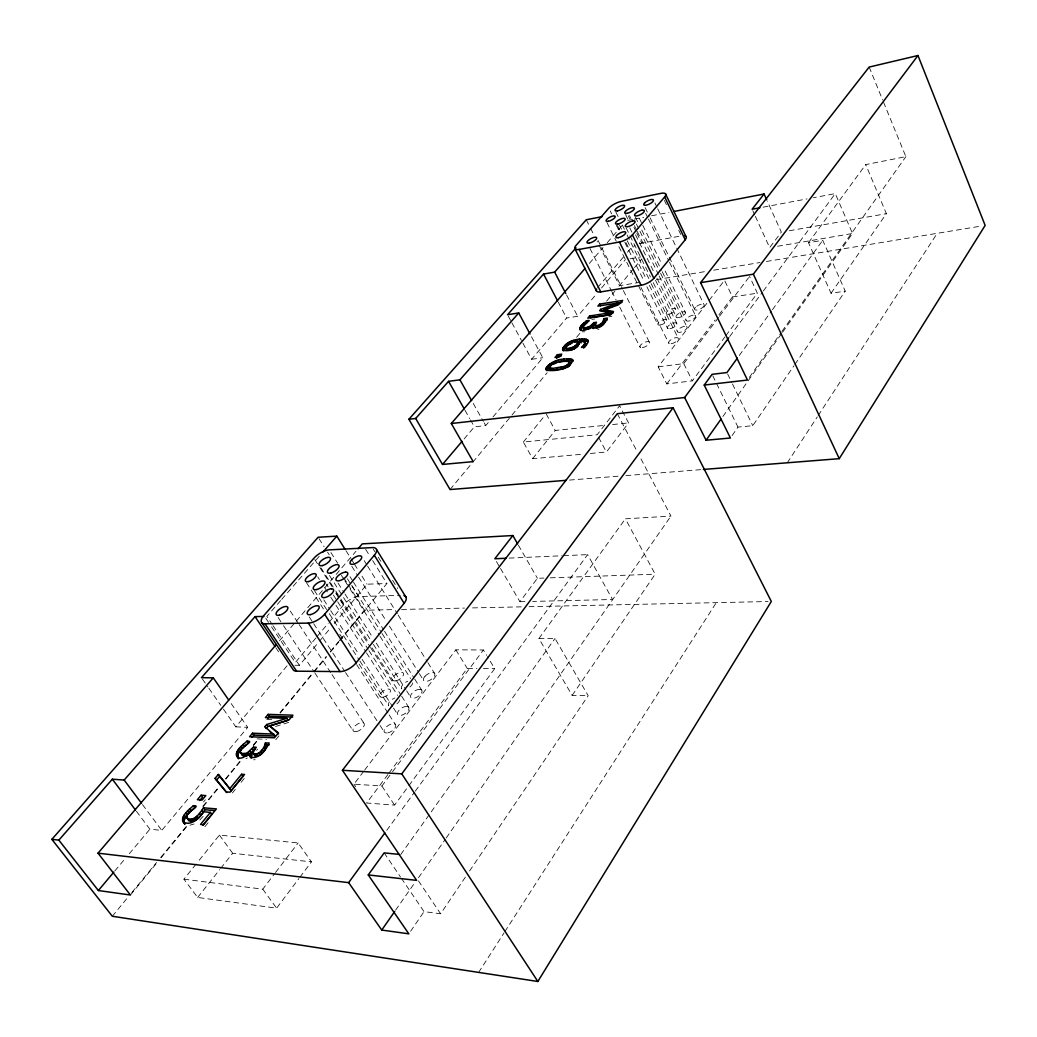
<?xml version="1.0" encoding="UTF-8"?>
<svg xmlns="http://www.w3.org/2000/svg" width="1037" height="1037" viewBox="0 0 1037 1037"><rect width="100%" height="100%" fill="white"/><g stroke="black" fill="none" stroke-linecap="round" stroke-linejoin="round"><path stroke-width="0.75" stroke-dasharray="5 3.75" d="M478.653 972.408L503.995 932.989M504.863 931.628L716.321 602.653M787.29 462.787L817.286 416.9M818.167 415.552L937.241 233.325M401.371 878.261L424.029 911.64L440.608 913.753L465.95 876.304M469.58 870.95L588.186 695.71L554.989 638.468L538.903 638.572L572.152 695.399L588.186 695.71M410.613 931.226L424.029 911.64M572.152 695.399L655.177 574.2L625.376 518.824L670.952 516.089L640.399 457.784M732.083 435.579L737.968 427.101L752.771 425.688L793.966 365.75M794.873 364.415L845.233 291.164L822.743 240.286L808.497 242.71L831.039 293.251L845.233 291.164M831.039 293.251L886.389 213.661L865.714 164.598L905.858 156.665L883.226 101.406M395.628 910.149L415.098 882.267M418.481 877.73L445.301 839.309M446.221 837.987L670.952 516.089M722.867 416.537L781.639 333.564M782.559 332.255L852.518 233.494L835.265 193.608L813.293 197.743M749.323 377.429L781.004 332.747M781.924 331.438L905.858 156.665M400.736 854.553L554.989 638.468M538.903 638.572L625.376 518.824M739.264 355.522L771.515 311.009M772.461 309.7L822.743 240.286M386.736 830.365L414.346 792.462M415.293 791.153L587.603 554.614L612.53 599.503L532.707 601.421M387.929 774.535L366.644 803.001L394.578 805.127L407.93 786.927M408.889 785.631L494.701 668.632L487.442 656.641M808.497 242.71L865.714 164.598M729.724 336.481L762.351 292.317M763.31 291.021L835.265 193.608M718.939 314.859L732.459 296.958L724.526 280.249L658.197 366.865L666.804 383.897L692.34 380.877L724.85 337.025M725.809 335.742L757.36 293.173L749.544 276.425M363.663 771.359L353.954 784.153L381.888 786.033L391.558 773.071M392.53 771.774L483.411 649.979L486.638 655.306M500.495 568.457L519.939 601.719L537.412 578.283L543.868 578.063M388.888 773.239L467.233 668.424L476.929 668.489M658.197 366.865L683.759 363.637L718.589 317.465M719.548 316.181L748.571 277.709M196.084 864.067L183.925 879.182L197.665 897.459L276.607 908.166L298.876 878.585M299.849 877.302L311.463 861.864L298.137 842.951L219.416 835.096L197.108 862.81M666.804 383.897L715.076 319.979M364.635 770.089L455.839 649.836L483.411 649.979M590.364 453.48L606.412 452.028L628.552 422.915L619.595 405.765L597.195 434.749L523.348 442.047L532.616 458.717L583.948 454.063M183.925 879.182L262.776 889.163L274.559 873.763M275.544 872.48L298.137 842.951M197.665 897.459L219.663 869.68M220.661 868.423L232.664 853.27L311.463 861.864M532.616 458.717L555.21 430.446L604.636 425.364M523.348 442.047L545.203 415.124M204.924 826.67L209.876 820.591M232.418 792.942L235.308 789.39M241.077 782.313L245.886 776.402M275.764 739.744L279.783 734.818M256.606 750.36L257.578 749.168M112.307 916.254L127.732 897.511M131.855 892.52L156.548 862.538M160.657 857.547L186.375 826.32M202.837 806.332L219.3 786.357M225.483 778.852L240.908 760.121M253.261 745.136L258.394 738.888M280.003 712.665L312.928 672.689M313.965 671.445L326.305 656.447M330.427 651.456L338.658 641.462M339.682 640.218L364.376 610.236L395.045 609.575M130.416 895.009L157.093 862.615M161.202 857.625L187.878 825.232M203.265 806.54L218.651 787.848M225.833 779.124L242.256 759.188M253.534 745.486L258.667 739.264M280.21 713.093L313.044 673.22M314.068 671.976L326.383 657.017M330.492 652.04L338.697 642.072M339.721 640.827L386.918 583.507L370.779 557.543M203.498 802.003L205.352 799.76M450.058 489.542L471.757 463.448M472.781 462.204L547.186 372.698M576.611 337.232L581.29 331.684M606.606 301.158L614.876 291.203M619.011 286.225L633.49 268.816M634.527 267.572L641.773 258.861M136.404 811.245L149.885 829.198L161.772 830.391L247.687 727.326L230.486 702.58M294.962 665.274L299.395 665.3L318.865 641.955M319.889 640.723L330.129 628.435M334.238 623.522L367.02 584.194L386.918 583.507M315.896 637.962L295.312 662.552L271.111 626.205M316.92 636.744L328.249 623.211M329.273 621.98L343.675 604.778A12.327 5.405 -32.6 0 1 358.763 596.547L400.295 595.368M464.109 438.949L474.389 426.816L485.718 425.585L488.842 421.878M492.99 416.952L542.792 357.752L530.763 335.353M522.933 343.221L531.605 359.295L566.591 318.022L577.674 316.311L596.34 294.132M601.525 287.975L625.376 259.626M114.848 870.911L125.153 858.636M129.275 853.736L149.885 829.198M223.448 709.139L235.814 726.846L287.56 665.223M597.597 287.625L623.341 257.124M627.463 252.237L629.524 249.8A9.916 3.539 -26.8 0 1 634.929 245.665M279.433 640.84L295.169 622.42M296.219 621.202L306.693 608.926M307.743 607.695L355.989 551.243M589.34 263.45L603.028 247.571M607.254 242.684L622.006 225.573M280.638 600.579L266.859 616.393L272.135 624.326M281.701 599.36L297.606 581.122M298.656 579.903L319.863 555.586M199.804 820.008L203.161 816.326M245.886 758.708L247.325 757.995M194.062 823.987L189.927 825.219M597.714 329.533L599.101 329.079M275.531 726.483L290.347 721.856M627.8 220.375L632.557 219.455M634.138 219.157L643.64 217.316M651.573 215.774L668.995 212.404M763.089 207.18L807.019 198.923M639.57 243.669A9.916 3.539 -26.8 0 1 641.734 243.125L679.857 236.177M629.99 258.809L640.762 256.917M789.3 230.758L886.389 213.661M777.633 246.262L852.518 233.494M640.283 282.271L619.53 285.693L597.105 241.258M656.252 279.64L705.743 271.487M713.728 270.164L760.017 262.53M766.408 261.48L981.961 225.949M732.459 296.958L757.36 293.173M591.816 319.396L594.901 318.929M608.797 316.816L611.882 316.35M531.605 359.295L542.792 357.752M612.608 424.548L628.552 422.915M584.803 331.801L582.25 331.827M569.456 480.079L619.478 476.1M625.933 475.594L701.764 469.58M509.219 558.113L562.015 555.754M563.61 555.689L587.603 554.614M253.637 759.784L255.206 759.719M550.323 577.829L655.177 574.2M519.939 601.719L526.316 601.564M401.5 609.445L464.472 608.084M472.535 607.902L522.583 606.826M529.039 606.697L768.08 601.538M483.385 668.541L494.701 668.632M266.755 719.471L272.848 719.691M235.814 726.846L247.687 727.326M257.137 738.875L266.457 739.316M656.927 278.175L676.694 317.555A5.237 2.074 -26.4 0 0 680.894 316.933L682.139 316.337A5.237 2.074 -26.4 0 0 685.34 312.228L664.769 270.229M142.497 804.582L161.772 830.391M262.776 889.163L276.607 908.166M219.416 835.096L232.664 853.27M202.384 679.002L207.944 686.961M208.865 688.283L220.79 705.341M384.157 852.894L400.463 876.926M353.954 784.153L355.652 786.668M418.455 880.867L440.608 913.753M275.855 647.723L280.353 654.451M273.016 625.648L299.395 665.3M265.731 618.13L270.216 624.857M381.888 786.033L394.578 805.127M278.149 617.546L282.621 624.3M283.516 625.648L313.926 671.587M314.82 672.935L353.28 731.033M290.269 611.039L298.267 623.211M299.149 624.559L331.127 673.246M332.021 674.594L364 723.269M309.272 616.937L312.811 622.356M313.692 623.717L344.673 671.211M345.554 672.572L379.192 724.137M380.073 725.498L384.507 732.278M306.446 582.677L324.879 611.195M339.799 634.281L343.312 639.712M359.113 664.16L380.177 696.747M356.663 664.639L388.305 713.534M389.186 714.895L395.343 724.396M323.777 599.853L329.883 609.315M330.751 610.676L358.633 653.958M362.12 659.363L392.634 706.703M393.503 708.051L397.858 714.817M314.418 590.597L328.405 612.284M329.286 613.632L359.022 659.713M359.891 661.062L388.758 705.782A6.572 3.202 -33.5 0 1 394.773 697.992M317.698 576.805L319.435 579.514M324.672 587.668L329.896 595.821M330.777 597.182L335.132 603.988M336.001 605.336L365.659 651.547M366.528 652.908L390.068 689.592M321.068 568.017L334.899 589.664M335.768 591.025L340.097 597.792M340.953 599.14L368.628 642.447M372.089 647.866L392.842 680.35M314.768 559.552L319.02 566.202M319.876 567.537L332.631 587.486M336.027 592.801L340.279 599.451M341.121 600.786L343.675 604.778M335.871 593.32L339.345 598.738M340.201 600.086L369.626 646.116M370.494 647.464L400.788 694.842M401.656 696.203L408.578 707.027M326.396 584.181L328.133 586.89M333.357 595.031L336.831 600.449M337.699 601.81L368.096 649.279M368.965 650.64L397.625 695.386M338.049 583.105L344.128 592.645M344.997 594.02L372.776 637.651M376.25 643.109L405.778 689.475M406.647 690.836L410.989 697.655M329.442 575.457L372.516 642.979M373.372 644.327L401.799 688.892L401.397 688.179A6.507 3.163 -33.1 0 1 407.722 681.244M330.907 552.552L337.66 563.221M352.01 585.879L358.763 596.547M347.382 578.75L350.843 584.22M351.712 585.581L381.136 632.077M382.005 633.438L410.574 678.574M318.968 538.605L324.101 546.719M327.536 552.125L329.248 554.821M343.804 577.803L347.239 583.209M348.095 584.557L364.376 610.236M341.38 575.341L343.96 579.398M344.815 580.759L349.119 587.525M349.975 588.886L379.179 634.929M380.035 636.29L403.224 672.857M350.026 576.689L352.619 580.772M353.474 582.146L383.651 629.913M384.52 631.274L413.828 677.667M414.696 679.041L421.592 689.955M346.047 550.816L350.247 557.491M351.089 558.826L353.604 562.832M354.434 564.167L358.633 570.843M361.991 576.183L367.02 584.194M351.789 566.267L357.778 575.781M358.633 577.142L385.984 620.606M389.406 626.05L418.468 672.235M419.324 673.596L423.589 680.389M364.168 560.628L366.722 564.711M367.578 566.072L397.301 613.697M398.156 615.058L427.037 661.308M427.892 662.669L434.684 673.557M365.672 549.338L369.924 556.169M373.164 548.949L374.863 551.684M378.233 557.141L381.616 562.585M392.595 580.318L397.664 588.497M455.839 649.836L467.233 668.424M496.451 561.535L499.691 567.083M518.396 545.203L537.412 578.283M465.004 410.276L469.696 418.546M470.487 419.92L474.389 426.816M473.209 403.406L483.372 421.424M484.162 422.811L485.718 425.585M546.201 413.906L555.21 430.446M508.26 316.091L511.189 321.496M511.915 322.844L521.442 340.473M598.608 437.407L606.412 452.028M617.3 413.698L637.418 452.093M558.269 302.169L566.591 318.022M566.539 294.923L577.674 316.311M589.988 248.504L611.026 289.958M611.752 291.397L616.108 299.965M619.737 307.121L640.062 347.149M598.051 240.441L600.942 246.171M601.667 247.597L622.602 289.116M623.328 290.554L649.318 342.093M586.255 219.766L589.872 226.934M590.597 228.36L593.488 234.09M640.97 287.443L668.8 343.247M606.943 222.514L616.276 241.219M618.882 246.637L657.938 324.659M619.374 224.873L621.513 229.19M627.229 240.727L646.531 279.614M649.395 285.382L666.545 319.953M610.262 211.042L611.687 213.907M617.391 225.392L620.243 231.134M625.946 242.619L629.524 249.8M616.302 225.223L619.141 230.953M624.831 242.399L644.055 281.053M646.894 286.782L667.53 328.301M683.759 363.637L692.34 380.877M629.744 227.829L631.857 232.107M655.514 280.262L676.746 323.272M626.128 227.868L650.432 276.983M653.284 282.751L677.589 331.866M615.9 212.092L618.739 217.835M622.291 224.99L624.417 229.294M627.074 234.971L650.692 282.31M651.197 283.684L678.172 338.127M629.472 215.605L630.885 218.483M634.411 225.651L636.537 229.955M637.236 231.394L658.43 274.455M659.13 275.881L675.372 308.896M628.279 215.8L629.692 218.677M633.944 227.31L636.07 231.627M636.77 233.066L641.734 243.125M625.57 214.555L628.409 220.35M635.538 234.803L654.075 272.394M639.246 218.094L642.072 223.888M642.784 225.34L661.93 264.435M635.409 217.057L638.935 224.251M641.76 230.007L661.528 270.294M662.241 271.733L686.248 320.653M712.769 375.757L737.968 427.101M636.42 224.07L639.272 229.864M639.972 231.303L659.882 271.811M660.595 273.262L686.896 326.785M727.624 373.981L731.811 382.601M732.511 384.04L752.771 425.688M645.131 207.62L649.369 216.344M650.082 217.796L694.634 309.324M645.623 213.298L647.736 217.614M648.436 219.053L668.8 260.844M669.513 262.296L695.49 315.611M654.878 202.941L656.978 207.309M657.691 208.774L704.149 304.852M664.419 200.439L666.454 204.691M678.729 230.227L680.765 234.479M752.758 210.667L754.716 214.931M755.364 216.344L769.661 247.61L781.341 232.158L767.393 201.347M869.162 67.068L882.617 99.915M676.176 317.218A5.237 2.074 -26.4 0 1 679.404 313.096A5.237 2.074 -26.4 0 1 685.34 312.228M399.789 699.781A6.572 3.202 -33.5 0 1 396.315 704.292M412.739 682.942A6.507 3.163 -33.1 0 1 409.33 687.375M425.066 676.241L424.159 677.394A6.52 3.189 -32.7 0 0 425.857 681.4A6.52 3.189 -32.7 0 0 433.57 677.317A6.52 3.189 -32.7 0 0 433.181 672.611L431.988 672.572A6.52 3.189 -32.7 0 0 425.066 676.241M695.529 307.276L694.92 308.041A5.263 2.074 -26.1 0 0 697.24 309.985A5.263 2.074 -26.1 0 0 703.488 306.654A5.263 2.074 -26.1 0 0 702.243 304.126L701.142 304.269A5.263 2.074 -26.1 0 0 695.529 307.276M693.144 315.196L691.951 315.455A5.289 2.113 -26.3 0 0 686.611 318.761A5.289 2.113 -26.3 0 0 687.57 321.146L688.594 321.081A5.289 2.113 -26.3 0 0 695.14 317.516A5.289 2.113 -26.3 0 0 693.144 315.196M684.537 326.344L683.357 326.603A5.328 2.139 -26.4 0 0 677.485 331.723A5.328 2.139 -26.4 0 0 685.159 330.051A5.328 2.139 -26.4 0 0 684.537 326.344M419.713 689.307L418.391 689.449A6.585 3.241 -33.1 0 0 411.637 693.714A6.585 3.241 -33.1 0 0 411.767 698.134L412.856 698.303A6.585 3.241 -33.1 0 0 420.957 693.909A6.585 3.241 -33.1 0 0 419.713 689.307M406.711 706.353L405.376 706.482A6.65 3.292 -33.5 0 0 397.404 713.78A6.65 3.292 -33.5 0 0 405.985 712.976A6.65 3.292 -33.5 0 0 406.711 706.353M642.344 347.628A5.289 2.126 -27 0 0 649.499 342.625A5.289 2.126 -27 0 0 642.227 343.636A5.289 2.126 -27 0 0 642.344 347.628M671.172 343.714A5.354 2.178 -26.6 0 0 678.379 338.658A5.354 2.178 -26.6 0 0 670.926 339.695A5.354 2.178 -26.6 0 0 671.172 343.714M669.863 328.742A5.276 2.1 -26.6 0 0 676.954 323.777A5.276 2.1 -26.6 0 0 669.63 324.84A5.276 2.1 -26.6 0 0 669.863 328.742M660.089 325.061A4.926 1.944 -26.7 0 0 666.726 320.433A4.926 1.944 -26.7 0 0 659.921 321.431A4.926 1.944 -26.7 0 0 660.089 325.061M668.593 314.25A5.185 2.035 -26.5 0 0 675.567 309.389A5.185 2.035 -26.5 0 0 668.372 310.478A5.185 2.035 -26.5 0 0 668.593 314.25M356.391 731.629A6.624 3.228 -34.2 0 0 364.376 724.033A6.624 3.228 -34.2 0 0 355.172 725.822A6.624 3.228 -34.2 0 0 356.391 731.629M387.721 732.887A6.715 3.331 -33.9 0 0 395.745 725.174A6.715 3.331 -33.9 0 0 386.308 726.989A6.715 3.331 -33.9 0 0 387.721 732.887M383.107 697.227A6.118 2.955 -33.4 0 0 390.443 690.279A6.118 2.955 -33.4 0 0 381.836 692.029A6.118 2.955 -33.4 0 0 383.107 697.227M395.953 680.829A6.429 3.085 -33.1 0 0 403.626 673.557A6.429 3.085 -33.1 0 0 394.553 675.437A6.429 3.085 -33.1 0 0 395.953 680.829"/><path stroke-width="1.5" d="M214.581 810.584L204.898 809.741C201.45 814.81 196.343 823.378 188.967 820.708L186.738 817.545C184.755 812.373 202.928 805.243 193.349 805.71C188.864 809.962 177.936 817.597 184.962 824.221L182.434 820.189M188.967 820.708L186.764 816.612M250.552 752.538L252.134 754.469L251.226 758.099L249.878 756.18C252.924 747.366 243.241 761.262 238.367 757.451C232.068 752.266 243.449 744.644 246.975 741.131C256.074 740.898 238.938 747.068 240.493 752.356L242.541 755.454L247.013 755.662L251.524 752.797L254.817 749.025L253.469 747.107L246.858 753.277L241.193 753.549M566.604 348.95C567.667 351.945 572.994 349.378 575.107 348.367L574.2 346.63L576.831 344.31L578.089 341.432C569.624 339.942 558.062 353.163 574.2 346.63M236.592 756.077L238.627 758.812C235.218 752.46 244.563 746.964 248.297 743.036L246.975 741.131M242.541 755.454L241.906 753.406M582.742 346.345L581.472 347.421L584.492 346.993L586.449 344.984L588.264 341.692L587.473 339.669C578.957 337.647 566.254 340.434 562.585 349.21L562.845 349.91C569.054 352.58 578.763 347.797 580.305 341.108L584.868 341.847L584.699 344.038L582.742 346.345L583.65 348.082L585.996 344.906L585.775 343.584L584.194 342.871M183.86 822.121C184.521 815.795 190.432 811.634 194.762 807.629L193.349 805.71M564.945 345.243L565.852 346.967L563.506 350.947L562.585 349.21M586.022 327.744L590.209 326.24L593.916 322.637L596.508 322.248L595.044 325.657L598.673 325.372L599.567 327.096C602.575 325.864 606.632 322.001 603.949 318.657L607.371 318.022C605.595 323.687 599.736 328.081 593.773 328.133L592.425 326.836C594.668 323.816 582.34 333.733 579.955 329.351L581.264 325.54L586.475 320.783C595.484 318.955 578.75 324.827 584.103 329.066L586.916 329.468L586.022 327.744L583.209 327.355M598.673 325.372L602.64 322.416L603.949 318.657M586.475 320.783L587.37 322.481L582.146 327.251L580.603 330.388L579.709 328.677M564.322 366.437L565.722 365.867L566.656 367.616L568.95 366.178L570.557 363.715L569.313 361.498C562.728 361.057 552.734 361.07 549.014 367.578L550.245 369.781L552.021 370.183L565.256 368.187L564.322 366.437L552.552 368.433L549.014 367.578M565.722 365.867L568.924 363.507L569.313 361.498M253.469 747.107L256.243 747.249L253.08 752.46L254.804 755.61C260.741 757.438 265.692 750.049 266.768 744.929L265.433 743.01L269.166 742.959C266.003 749.932 259.302 759.123 250.656 757.386L249.878 756.18M550.077 368.653L550.245 369.781M253.132 753.16L253.456 753.679C259.393 755.506 264.344 748.118 265.433 743.01M575.016 346.086L575.924 347.823L577.739 346.047L578.996 343.156L578.089 341.432M584.103 329.066L583.196 326.344M592.749 325.748L593.32 328.56L592.425 326.836M550.012 363.78L550.932 365.517L546.745 370.533L545.812 368.796C550.686 360.124 563.959 357.272 572.735 359.891L572.865 360.746C568.107 369.626 555.638 371.427 546.551 370.261L545.812 368.796M345.217 549.48L336.831 536.129L318.113 537.257L51.85 839.335L112.307 916.254L537.853 981.482L771.321 601.473L673.091 407.71L617.3 413.698L342.43 770.284L416.628 880.374L368.239 874.93L384.157 852.894L399.232 854.41M703.384 469.45L839.244 458.665L985.15 225.418L917.978 55.518L869.162 67.068L700.571 282.66L747.457 380.048L704.214 385.064L730.398 438.003L706.08 440.232L684.64 397.521L728.765 337.777M187.554 818.776C194.93 821.434 200.024 812.865 203.485 807.81L216.396 808.912L203.498 824.726L200.53 824.441L210.407 812.373L211.82 814.317L202.954 825.18M276.283 644.521L98.022 853.166L348.652 882.63L381.733 930.059L394.708 911.471M706.08 440.232L721 419.168M737.359 358.141L726.924 372.555L712.069 374.331L704.214 385.064M348.652 882.63L384.831 832.97M342.43 770.284L401.773 773.861L673.091 407.71M700.571 282.66L753.355 274.196L917.978 55.518M517.606 543.816L512.848 535.546L494.83 558.762L506.03 558.256M766.732 199.882L764.075 194.01L752.11 209.241L759.952 207.763M261.752 622.693L293.354 669.993A12.768 5.704 -33.8 0 0 296.621 671.185L340.071 671.6A13.027 5.989 -33.4 0 0 356.106 662.876L404.119 603.288A12.561 5.665 -32.1 0 0 403.95 595.536M596.651 289.012A10.137 3.72 -27.3 0 0 600.786 291.89L641.022 285.305A10.331 3.85 -26.8 0 0 653.854 278.305L685.211 239.767A10.111 3.655 -26.3 0 0 684.913 235.866M231.186 790.596L242.93 776.207L241.569 774.276L229.799 788.651L231.186 790.596L218.314 774.445L215.074 778.359L226.662 792.592M267.974 726.444L266.237 728.557L264.928 726.652L266.665 724.539L286.782 718.317L288.092 720.235L267.974 726.444L266.665 724.539M199.713 800.499L202.487 797.129L201.1 795.21L197.38 799.696L202.098 800.084L205.806 795.586L201.1 795.21M216.435 780.278L219.675 776.363M251.9 737.424L253.819 735.103L275.181 736.037L264.928 726.652M267.637 718.408L269.413 716.269L292.667 717.06M590.209 326.24L591.09 327.964L592.671 326.746L594.81 324.361L593.916 322.637M273.859 734.118L252.51 733.198L249.606 736.698L274.442 737.813L278.46 732.9L269.776 725.965L289.038 719.937L292.914 715.193L268.103 714.376L265.446 717.578L286.782 718.317M556.688 358.335L558.23 356.469L561.186 356.067M600.682 309.363L601.551 311.061L618.622 304.709L617.754 302.985L600.682 309.363L599.58 310.685L609.587 312.902L610.469 314.626L590.559 317.659L589.677 315.961L609.587 312.902M557.31 354.745L554.989 357.532L559.423 356.922L561.743 354.135L557.31 354.745L558.23 356.469M589.677 315.961L587.836 318.152L611 314.626L613.528 311.541L603.884 309.557L604.765 311.269L613.036 312.98M603.884 309.557L620.204 303.413L622.654 300.445L599.58 304.087L597.895 306.109L621.993 302.402M51.85 839.335L58.85 840.126L98.372 890.537L113.824 872.13M264.979 623.768L308.352 623.094A13.222 5.704 -33.1 0 0 324.633 614.228L374.331 555.249A12.742 5.392 -31.9 0 0 372.322 547.588L329.222 549.882A12.496 5.146 -32.3 0 0 313.926 558.217L263.929 615.434A12.962 5.431 -33.5 0 0 264.979 623.768L296.621 671.185M566.228 480.325L450.058 489.542L408.889 419.259L415.668 418.481L442.501 464.446L462.048 441.386M579.1 249.437L619.426 241.997A10.461 3.655 -26.9 0 0 632.414 234.893L664.665 196.965A10.227 3.461 -26.5 0 0 661.01 193.349L621.189 201.411A10.033 3.357 -26.9 0 0 608.836 208.178L576.028 245.419A10.253 3.526 -27.4 0 0 579.1 249.437L600.786 291.89M358.076 548.78L362.276 543.881L512.848 535.546M442.501 464.446L473.183 461.634L451.302 423.511L585.127 268.337M58.85 840.126L112.333 779.189L124.168 780.057L213.285 677.835L228.684 699.975M323.038 551.943L336.831 536.129M263.904 616.445L255.05 616.613L201.45 677.667L213.285 677.835M415.668 418.481L448.567 381.331L459.909 379.827L518.733 312.954L530.011 333.953M518.733 312.954L507.534 314.742L543.544 274.066L554.652 272.122L576.002 247.856M408.889 419.259L586.255 219.766L602.147 216.629M571.244 341.29L572.152 343.014L568.47 344.919L567.563 343.195M555.858 360.928L556.791 362.665L552.669 364.428L551.736 362.691M587.473 339.669L588.368 341.406L582.937 340.616L574.537 342.158L573.642 340.434M572.087 359.282L573.02 361.032L567.732 360.591L559.215 361.965L558.295 360.228M594.992 324.335L596.366 327.588L598.725 327.394L597.83 325.67M673.752 211.483L764.075 194.01M604.83 320.381L607.112 319.953M593.644 327.472L592.529 325.787M451.302 423.511L684.64 397.521M266.768 744.929L269.257 744.903M241.569 774.276L244.525 774.47L230.071 792.177L226.299 791.892L215.074 778.359M210.407 812.373L203.745 811.79C199.61 817.817 190.225 827.319 182.771 821.369M98.372 890.537L130.416 895.009L98.022 853.166M381.733 930.059L408.824 933.831L368.239 874.93M569.52 362.963L570.557 363.715M278.538 733.833L269.776 725.965M269.594 731.357L275.181 736.037M218.314 774.445L229.799 788.651M112.333 779.189L135.445 809.962M124.168 780.057L141.525 803.286M182.551 818.75L183.977 820.669M190.834 819.373L192.26 821.317M185.817 812.982L187.23 814.901M189.551 819.373L190.977 821.304M186.738 817.545L188.151 819.463M184.236 815.095L185.649 817.026M183.147 817.039L184.573 818.958M197.004 816.132L198.43 818.076M195.747 817.208L197.16 819.152M189.525 809.016L190.925 810.947M194.45 818.076L195.863 820.021M187.593 810.973L189.006 812.891M193.245 818.724L194.671 820.656M192.052 819.152L193.478 821.097M199.467 813.488L200.88 815.419M203.485 807.81L204.898 809.741M201.826 810.351L203.239 812.282M236.358 753.666L237.693 755.571M236.267 755.014L237.616 756.919M244.421 754.003L245.769 755.921M239.443 748.312L240.778 750.218M243.112 754.042L244.447 755.96M241.958 753.886L243.306 755.792M240.493 752.356L241.841 754.275M237.94 750.308L239.275 752.214M236.916 752.097L238.251 754.003M250.176 750.879L251.524 752.797M243.164 744.372L244.499 746.277M249.93 754.495L251.278 756.414M248.012 752.629L249.347 754.547M246.858 753.277L248.206 755.195M241.206 746.329L242.541 748.234M245.665 753.743L247.013 755.662M258.822 752.888L260.17 754.819M256.904 753.847L258.252 755.779M252.211 748.636L253.559 750.555M255.906 754.106L257.254 756.038M254.946 754.158L256.295 756.09M253.08 752.46L254.804 755.61M254.065 754.016L255.413 755.934M263.67 747.664L265.018 749.595M252.51 733.198L253.819 735.103M262.296 749.634L263.631 751.553M260.676 751.397L262.011 753.329M265.187 744.177L266.522 746.109M264.668 745.72L266.003 747.651M268.103 714.376L269.413 716.269M255.05 616.613L275.012 646.466M401.773 773.861L537.853 981.482M308.352 623.094L340.071 671.6M324.633 614.228L356.106 662.876M374.331 555.249L404.119 603.288M376.574 549.623L406.206 597.532M448.567 381.331L464.226 408.889M459.909 379.827L471.641 400.632M552.552 368.433L553.486 370.17M551.088 368.446L552.021 370.183M548.482 365.011L549.416 366.748M549.143 366.929L550.958 370.066M547.173 366.398L548.106 368.122M546.24 367.707L547.173 369.444M553.68 361.744L554.614 363.481M556.623 368.018L557.556 369.768M560.978 359.632L561.898 361.382M562.728 366.917L563.661 368.666M560.926 367.331L561.86 369.068M563.104 347.447L564.011 349.171M569.132 358.763L570.065 360.513M562.676 348.393L563.584 350.117M569.507 362.626L570.428 364.376M566.811 358.854L567.732 360.591M568.924 363.507L569.857 365.257M568.017 364.428L568.95 366.178M563.921 359.165L564.854 360.902M566.954 365.205L567.887 366.955M570.531 348.121L571.439 349.858M569.157 348.38L570.065 350.117M566.163 344.18L567.083 345.904M566.993 348.497L567.913 350.221M565.683 347.226L567.213 350.078M565.671 347.693L566.785 349.806M570.894 358.906L571.815 360.656M563.882 346.371L564.789 348.095M576.831 344.31L577.739 346.047M575.704 345.515L576.611 347.239M572.994 347.278L573.902 349.002M569.132 342.288L570.039 344.012M571.789 347.771L572.696 349.495M583.987 345.049L584.894 346.786M579.242 339.19L580.15 340.914M580.305 341.108L581.213 342.845M543.544 274.066L557.569 300.808M576.3 339.721L577.207 341.445M577.803 342.793L578.711 344.517M581.264 325.54L582.146 327.251M580.357 326.772L581.251 328.483M586.164 339.112L587.072 340.849M579.839 327.809L580.733 329.533M584.349 338.853L585.257 340.59M584.868 341.847L586.061 344.18M584.259 341.406L585.996 344.906M582.042 338.892L582.937 340.616M584.699 344.038L585.62 345.775M589.301 326.746L590.196 328.47M588.316 327.173L589.21 328.898L588.122 329.235L587.227 327.511M583.753 323L584.635 324.711M584.933 327.861L585.814 329.572M582.405 324.283L583.3 325.994M584.142 327.822L585.037 329.533M554.652 272.122L565.787 293.497M583.066 326.914L583.961 328.638M596.962 325.851L597.856 327.575M596.106 325.916L597.001 327.653M595.471 325.851L596.366 327.588M594.836 325.32L595.938 327.381M593.125 323.596L594.007 325.32M591.777 325.022L592.671 326.746M602.64 322.416L603.521 324.153M601.564 323.557L602.458 325.281M600.216 324.594L601.11 326.318M599.58 304.087L600.449 305.785M604.001 319.266L604.882 321.003M603.884 320.109L604.778 321.846M603.43 321.224L604.325 322.961M574.926 248.854L596.586 291.164M619.426 241.997L641.022 285.305M632.414 234.893L653.854 278.305M665.443 193.725L685.911 236.41M664.665 196.965L685.211 239.767M753.355 274.196L839.244 458.665M351.828 559.604L350.843 560.732A6.753 2.852 -32 0 0 355.108 563.648A6.753 2.852 -32 0 0 361.498 556.35A6.753 2.852 -32 0 0 351.828 559.604M644.729 202.798L644.081 203.524A5.418 1.841 -26.6 0 0 648.747 204.341A5.418 1.841 -26.6 0 0 652.973 199.584A5.418 1.841 -26.6 0 0 644.729 202.798M641.89 210.187L640.697 210.498A5.444 1.867 -26.7 0 0 635.175 213.855A5.444 1.867 -26.7 0 0 635.992 215.981L637.029 215.852A5.444 1.867 -26.7 0 0 643.77 212.17A5.444 1.867 -26.7 0 0 641.89 210.187M632.674 220.933L631.481 221.244A5.483 1.893 -26.8 0 0 625.324 226.286A5.483 1.893 -26.8 0 0 633.076 224.264A5.483 1.893 -26.8 0 0 632.674 220.933M345.606 572.1L344.284 572.294A6.818 2.891 -32.4 0 0 337.232 576.676A6.818 2.891 -32.4 0 0 337.064 580.772L338.14 580.889A6.818 2.891 -32.4 0 0 346.539 576.313A6.818 2.891 -32.4 0 0 345.606 572.1M331.451 588.744L330.116 588.938A6.896 2.942 -32.7 0 0 321.651 596.197A6.896 2.942 -32.7 0 0 330.297 594.966A6.896 2.942 -32.7 0 0 331.451 588.744M618.324 237.667A5.522 1.918 -27 0 0 625.817 232.573A5.522 1.918 -27 0 0 618.324 233.999A5.522 1.918 -27 0 0 618.324 237.667M627.152 213.35A5.392 1.828 -26.8 0 0 634.45 208.411A5.392 1.828 -26.8 0 0 627.1 209.876A5.392 1.828 -26.8 0 0 627.152 213.35M617.883 224.044A5.431 1.854 -26.9 0 0 625.246 219.066A5.431 1.854 -26.9 0 0 617.883 220.505A5.431 1.854 -26.9 0 0 617.883 224.044M617.456 210.887A5.341 1.789 -26.9 0 0 624.689 206A5.341 1.789 -26.9 0 0 617.443 207.465A5.341 1.789 -26.9 0 0 617.456 210.887M608.343 221.309A5.068 1.711 -27 0 0 615.239 216.655A5.068 1.711 -27 0 0 608.382 218.003A5.068 1.711 -27 0 0 608.343 221.309M589.327 243.073A5.444 1.867 -27.3 0 0 596.755 238.043A5.444 1.867 -27.3 0 0 589.457 239.43A5.444 1.867 -27.3 0 0 589.327 243.073M310.672 614.591A6.974 2.994 -33 0 0 319.227 606.93A6.974 2.994 -33 0 0 309.661 609.173A6.974 2.994 -33 0 0 310.672 614.591M330.855 573.033A6.74 2.826 -32.4 0 0 339.086 565.709A6.74 2.826 -32.4 0 0 329.753 568.004A6.74 2.826 -32.4 0 0 330.855 573.033M316.674 589.56A6.805 2.865 -32.7 0 0 325.022 582.133A6.805 2.865 -32.7 0 0 315.65 584.388A6.805 2.865 -32.7 0 0 316.674 589.56M322.416 565.58A6.663 2.761 -32.3 0 0 330.57 558.36A6.663 2.761 -32.3 0 0 321.379 560.641A6.663 2.761 -32.3 0 0 322.416 565.58M308.469 581.601A6.352 2.644 -32.7 0 0 316.272 574.692A6.352 2.644 -32.7 0 0 307.561 576.818A6.352 2.644 -32.7 0 0 308.469 581.601M279.433 615.213A6.87 2.891 -33.3 0 0 287.923 607.669A6.87 2.891 -33.3 0 0 278.616 609.873A6.87 2.891 -33.3 0 0 279.433 615.213"/></g></svg>
